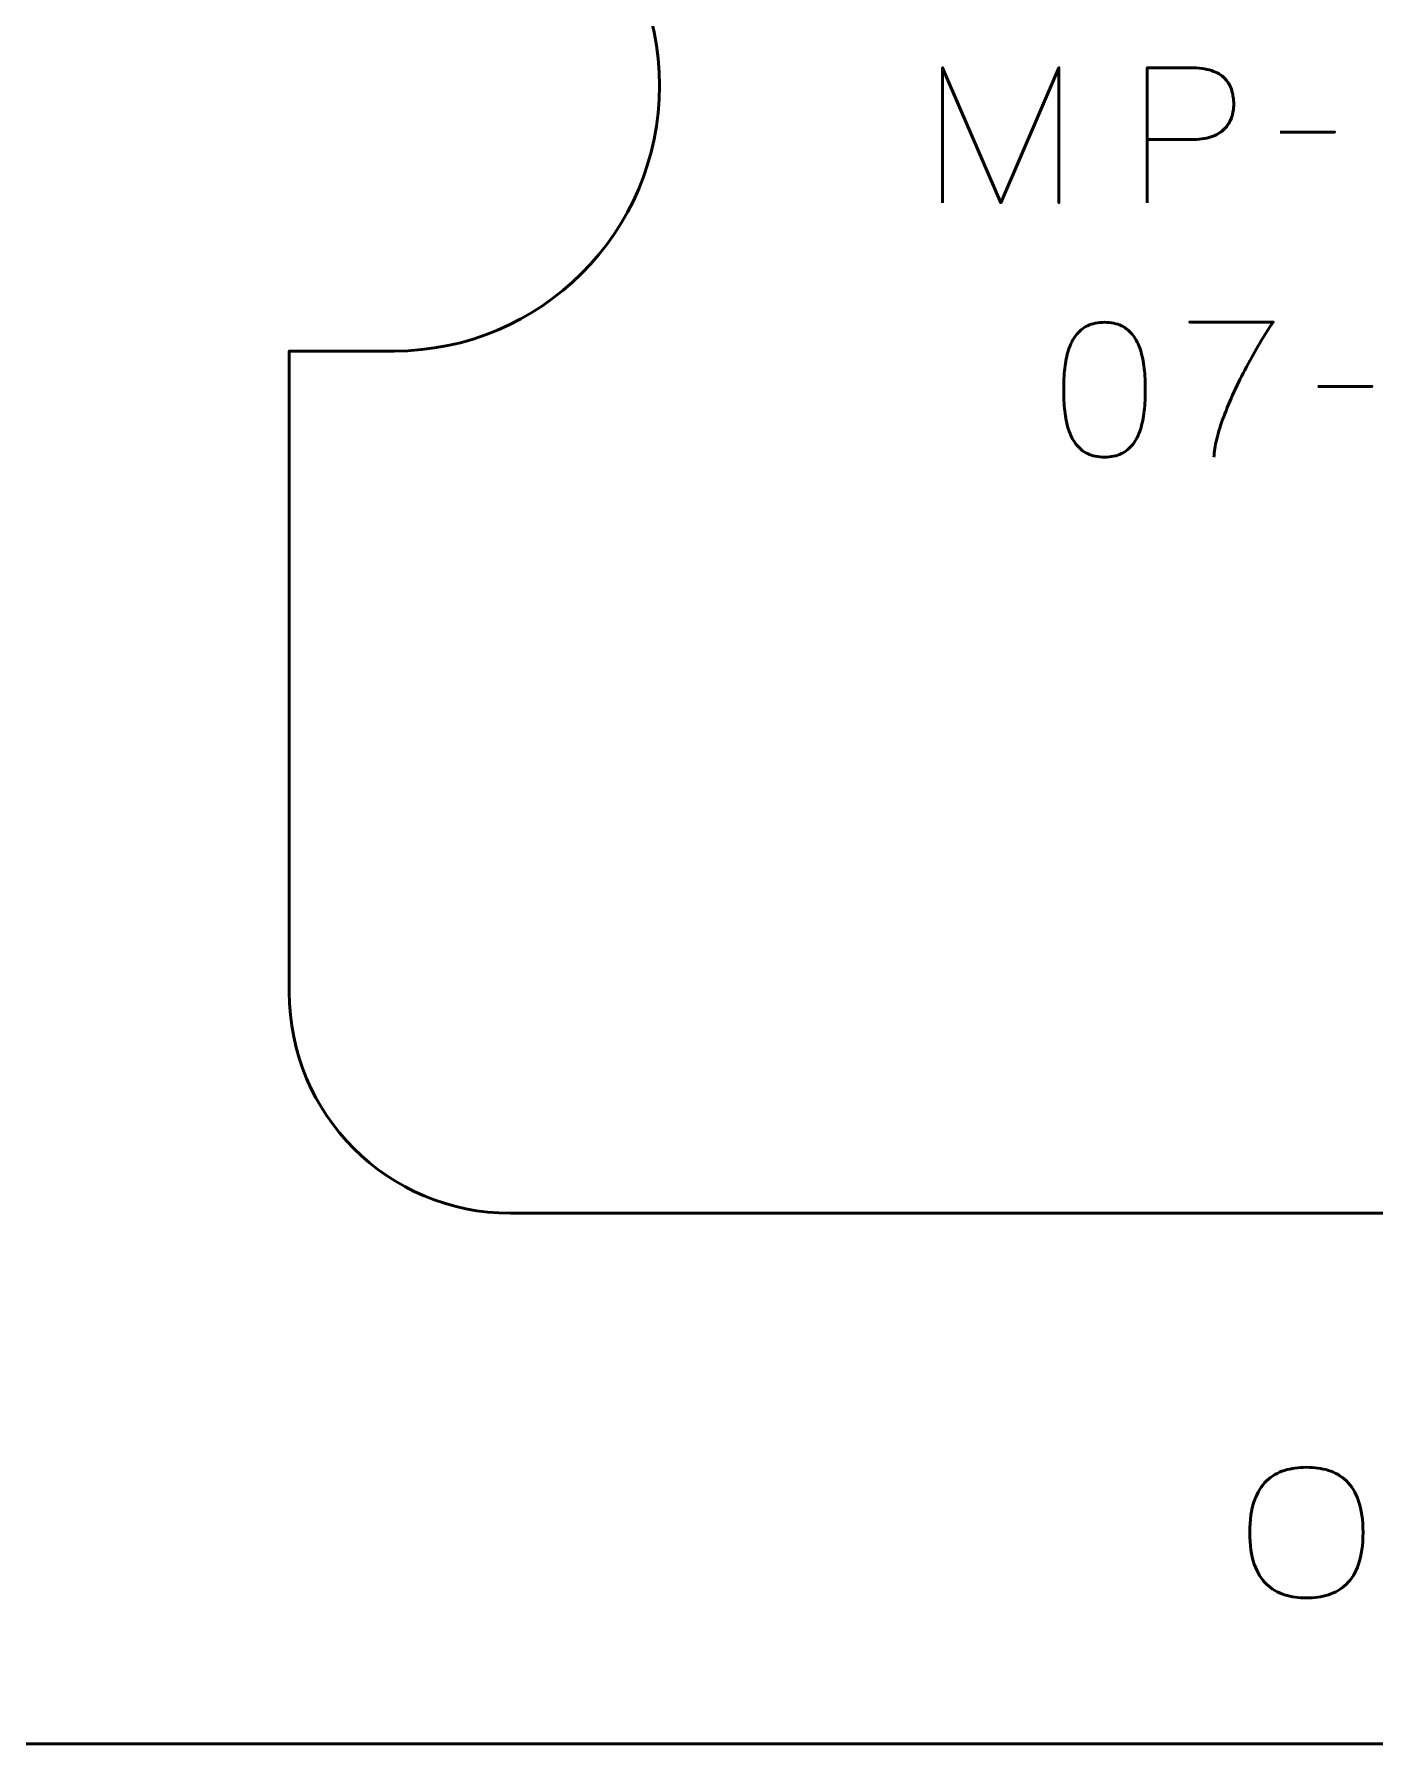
# Model space of a CAD drawing. Header units: centimetres. Extents: x -21 to 0, y -29.7 to 0.
# Drawn here: x -14.727 to -11.695, y -29.7 to -25.833 of the extents above; entities that cross this region are included whole.
import ezdxf

# ---------------------------------------------------------------- set-up
doc = ezdxf.new("R2010")
doc.units = ezdxf.units.CM
doc.header["$MEASUREMENT"] = 0
doc.layers.add('Layer 1', color=7, linetype='Continuous')

msp = doc.modelspace()

# ---------------------------------------------------------------- linework, layer by layer
at = {"layer": 'Layer 1', "color": 22, "lineweight": 53}
msp.add_open_spline([(-21.00003, -29.19995), (-21.00003, -29.19995), (-21.00003, -0.49992), (-21.00003, -0.49992), (-21.00003, -0.49992), (-21.00003, -0.22295), (-20.77694, 0.00004), (-20.49994, 0.00004), (-20.49994, 0.00004), (-20.49994, 0.00004), (-0.50008, 0.00004), (-0.50008, 0.00004), (-0.50008, 0.00004), (-0.22294, 0.00004), (0.00002, -0.22295), (0.00002, -0.49992), (0.00002, -0.49992), (0.00002, -0.49992), (0.00002, -29.19995), (0.00002, -29.19995), (0.00002, -29.19995), (0.00002, -29.47695), (-0.22294, -29.70004), (-0.50008, -29.70004), (-0.50008, -29.70004), (-0.50008, -29.70004), (-20.49994, -29.70004), (-20.49994, -29.70004), (-20.49994, -29.70004), (-20.77694, -29.70004), (-21.00003, -29.47695), (-21.00003, -29.19995)], degree=3, knots=[0, 0, 0, 0, 0.125, 0.125, 0.125, 0.125, 0.25, 0.25, 0.25, 0.25, 0.375, 0.375, 0.375, 0.375, 0.5, 0.5, 0.5, 0.5, 0.625, 0.625, 0.625, 0.625, 0.75, 0.75, 0.75, 0.75, 0.875, 0.875, 0.875, 0.875, 1, 1, 1, 1], dxfattribs=at)
at = {"layer": 'Layer 1', "color": 114, "lineweight": 53}
msp.add_open_spline([(-14.15002, -27.99995), (-14.15002, -27.99995), (-14.15002, -26.55), (-14.15002, -26.55), (-14.15002, -26.55), (-14.15002, -26.55), (-13.9125, -26.55), (-13.9125, -26.55), (-13.9125, -26.55), (-13.58118, -26.55), (-13.3125, -26.28131), (-13.3125, -25.95), (-13.3125, -25.95), (-13.3125, -25.61869), (-13.58118, -25.35), (-13.9125, -25.35), (-13.9125, -25.35), (-13.9125, -25.35), (-14.15002, -25.35), (-14.15002, -25.35), (-14.15002, -25.35), (-14.15002, -25.35), (-14.15002, -19.05), (-14.15002, -19.05), (-14.15002, -19.05), (-14.15002, -19.05), (-13.9125, -19.05), (-13.9125, -19.05), (-13.9125, -19.05), (-13.58118, -19.05), (-13.3125, -18.78132), (-13.3125, -18.45), (-13.3125, -18.45), (-13.3125, -18.11868), (-13.58118, -17.85), (-13.9125, -17.85), (-13.9125, -17.85), (-13.9125, -17.85), (-14.15002, -17.85), (-14.15002, -17.85), (-14.15002, -17.85), (-14.15002, -17.85), (-14.15002, -15.70005), (-14.15002, -15.70005), (-14.15002, -15.70005), (-14.15002, -15.42305), (-13.92693, -15.19995), (-13.64993, -15.19995), (-13.64993, -15.19995), (-13.64993, -15.19995), (-9.35007, -15.19995), (-9.35007, -15.19995), (-9.35007, -15.19995), (-9.07293, -15.19995), (-8.84997, -15.42305), (-8.84997, -15.70005), (-8.84997, -15.70005), (-8.84997, -15.70005), (-8.84997, -15.84998), (-8.84997, -15.84998), (-8.84997, -15.84998), (-8.84997, -15.84998), (-8.84997, -17.1615), (-8.84997, -17.1615), (-8.84997, -17.1615), (-8.84997, -17.1615), (-9.083, -17.1615), (-9.083, -17.1615), (-9.083, -17.1615), (-9.41432, -17.1615), (-9.683, -17.43018), (-9.683, -17.7615), (-9.683, -17.7615), (-9.683, -18.09282), (-9.41432, -18.3615), (-9.083, -18.3615), (-9.083, -18.3615), (-9.083, -18.3615), (-8.84997, -18.3615), (-8.84997, -18.3615), (-8.84997, -18.3615), (-8.84997, -18.3615), (-8.84997, -20.25), (-8.84997, -20.25), (-8.84997, -20.25), (-8.84997, -20.25), (-9.5875, -20.25), (-9.5875, -20.25), (-9.5875, -20.25), (-9.91882, -20.25), (-10.1875, -20.51868), (-10.1875, -20.85), (-10.1875, -20.85), (-10.1875, -21.18132), (-9.91882, -21.45), (-9.5875, -21.45), (-9.5875, -21.45), (-9.5875, -21.45), (-8.84997, -21.45), (-8.84997, -21.45), (-8.84997, -21.45), (-8.84997, -21.45), (-8.84997, -25.4615), (-8.84997, -25.4615), (-8.84997, -25.4615), (-8.84997, -25.4615), (-9.033, -25.4615), (-9.033, -25.4615), (-9.033, -25.4615), (-9.36432, -25.4615), (-9.633, -25.73019), (-9.633, -26.0615), (-9.633, -26.0615), (-9.633, -26.39281), (-9.36432, -26.6615), (-9.033, -26.6615), (-9.033, -26.6615), (-9.033, -26.6615), (-8.84997, -26.6615), (-8.84997, -26.6615), (-8.84997, -26.6615), (-8.84997, -26.6615), (-8.84997, -27.99995), (-8.84997, -27.99995), (-8.84997, -27.99995), (-8.84997, -28.27695), (-9.07293, -28.50005), (-9.35007, -28.50005), (-9.35007, -28.50005), (-9.35007, -28.50005), (-13.64993, -28.50005), (-13.64993, -28.50005), (-13.64993, -28.50005), (-13.92693, -28.50005), (-14.15002, -28.27695), (-14.15002, -27.99995)], degree=3, knots=[0, 0, 0, 0, 0.0294118, 0.0294118, 0.0294118, 0.0294118, 0.0588235, 0.0588235, 0.0588235, 0.0588235, 0.0882353, 0.0882353, 0.0882353, 0.0882353, 0.1176471, 0.1176471, 0.1176471, 0.1176471, 0.1470588, 0.1470588, 0.1470588, 0.1470588, 0.1764706, 0.1764706, 0.1764706, 0.1764706, 0.2058824, 0.2058824, 0.2058824, 0.2058824, 0.2352941, 0.2352941, 0.2352941, 0.2352941, 0.2647059, 0.2647059, 0.2647059, 0.2647059, 0.2941176, 0.2941176, 0.2941176, 0.2941176, 0.3235294, 0.3235294, 0.3235294, 0.3235294, 0.3529412, 0.3529412, 0.3529412, 0.3529412, 0.3823529, 0.3823529, 0.3823529, 0.3823529, 0.4117647, 0.4117647, 0.4117647, 0.4117647, 0.4411765, 0.4411765, 0.4411765, 0.4411765, 0.4705882, 0.4705882, 0.4705882, 0.4705882, 0.5, 0.5, 0.5, 0.5, 0.5294118, 0.5294118, 0.5294118, 0.5294118, 0.5588235, 0.5588235, 0.5588235, 0.5588235, 0.5882353, 0.5882353, 0.5882353, 0.5882353, 0.6176471, 0.6176471, 0.6176471, 0.6176471, 0.6470588, 0.6470588, 0.6470588, 0.6470588, 0.6764706, 0.6764706, 0.6764706, 0.6764706, 0.7058824, 0.7058824, 0.7058824, 0.7058824, 0.7352941, 0.7352941, 0.7352941, 0.7352941, 0.7647059, 0.7647059, 0.7647059, 0.7647059, 0.7941176, 0.7941176, 0.7941176, 0.7941176, 0.8235294, 0.8235294, 0.8235294, 0.8235294, 0.8529412, 0.8529412, 0.8529412, 0.8529412, 0.8823529, 0.8823529, 0.8823529, 0.8823529, 0.9117647, 0.9117647, 0.9117647, 0.9117647, 0.9411765, 0.9411765, 0.9411765, 0.9411765, 0.9705882, 0.9705882, 0.9705882, 0.9705882, 1, 1, 1, 1], dxfattribs=at)
at = {"layer": 'Layer 1', "color": 30, "lineweight": 53}
for points, knots in [([(-12.67221, -26.21453), (-12.67221, -26.21453), (-12.67221, -25.90931), (-12.67221, -25.90931), (-12.67221, -25.90931), (-12.67221, -25.90931), (-12.54098, -26.21453), (-12.54098, -26.21453), (-12.54098, -26.21453), (-12.54098, -26.21453), (-12.40932, -25.90931), (-12.40932, -25.90931), (-12.40932, -25.90931), (-12.40932, -25.90931), (-12.40932, -26.21453), (-12.40932, -26.21453), (-12.40932, -26.21453), (-12.40932, -26.21453), (-12.40932, -25.90931), (-12.40932, -25.90931), (-12.40932, -25.90931), (-12.40932, -25.90931), (-12.54098, -26.21453), (-12.54098, -26.21453), (-12.54098, -26.21453), (-12.54098, -26.21453), (-12.67221, -25.90931), (-12.67221, -25.90931), (-12.67221, -25.90931), (-12.67221, -25.90931), (-12.67221, -26.21453), (-12.67221, -26.21453)], [0, 0, 0, 0, 0.125, 0.125, 0.125, 0.125, 0.25, 0.25, 0.25, 0.25, 0.375, 0.375, 0.375, 0.375, 0.5, 0.5, 0.5, 0.5, 0.625, 0.625, 0.625, 0.625, 0.75, 0.75, 0.75, 0.75, 0.875, 0.875, 0.875, 0.875, 1, 1, 1, 1]), ([(-12.20951, -26.21453), (-12.20951, -26.21453), (-12.20951, -25.90931), (-12.20951, -25.90931), (-12.20951, -25.90931), (-12.20951, -25.90931), (-12.11214, -25.90931), (-12.11214, -25.90931), (-12.11214, -25.90931), (-12.09267, -25.90938), (-12.07666, -25.91157), (-12.06403, -25.9158), (-12.06403, -25.9158), (-12.05147, -25.91996), (-12.04159, -25.92575), (-12.03446, -25.93309), (-12.03446, -25.93309), (-12.02734, -25.94035), (-12.02226, -25.94868), (-12.01915, -25.95806), (-12.01915, -25.95806), (-12.01612, -25.96745), (-12.01436, -25.97725), (-12.01393, -25.98763), (-12.01393, -25.98763), (-12.01344, -25.998), (-12.01464, -26.00816), (-12.01746, -26.01803), (-12.01746, -26.01803), (-12.02035, -26.02791), (-12.02522, -26.03687), (-12.03221, -26.04492), (-12.03221, -26.04492), (-12.03912, -26.05296), (-12.0485, -26.05938), (-12.06029, -26.06411), (-12.06029, -26.06411), (-12.07207, -26.0689), (-12.08667, -26.0713), (-12.1041, -26.07144), (-12.1041, -26.07144), (-12.1041, -26.07144), (-12.20951, -26.07144), (-12.20951, -26.07144), (-12.20951, -26.07144), (-12.20951, -26.07144), (-12.1041, -26.07144), (-12.1041, -26.07144), (-12.1041, -26.07144), (-12.08703, -26.0713), (-12.07256, -26.0689), (-12.06085, -26.06411), (-12.06085, -26.06411), (-12.04907, -26.05938), (-12.03968, -26.05296), (-12.03263, -26.04492), (-12.03263, -26.04492), (-12.02564, -26.03687), (-12.02063, -26.02791), (-12.01767, -26.01803), (-12.01767, -26.01803), (-12.01471, -26.00816), (-12.01344, -25.998), (-12.01393, -25.98763), (-12.01393, -25.98763), (-12.01436, -25.97725), (-12.01612, -25.96745), (-12.01929, -25.95806), (-12.01929, -25.95806), (-12.0224, -25.94868), (-12.02762, -25.94035), (-12.03475, -25.93309), (-12.03475, -25.93309), (-12.04194, -25.92575), (-12.05182, -25.91996), (-12.06438, -25.9158), (-12.06438, -25.9158), (-12.07701, -25.91157), (-12.09288, -25.90938), (-12.11214, -25.90931), (-12.11214, -25.90931), (-12.11214, -25.90931), (-12.20951, -25.90931), (-12.20951, -25.90931), (-12.20951, -25.90931), (-12.20951, -25.90931), (-12.20951, -26.21453), (-12.20951, -26.21453)], [0, 0, 0, 0, 0.0454545, 0.0454545, 0.0454545, 0.0454545, 0.0909091, 0.0909091, 0.0909091, 0.0909091, 0.1363636, 0.1363636, 0.1363636, 0.1363636, 0.1818182, 0.1818182, 0.1818182, 0.1818182, 0.2272727, 0.2272727, 0.2272727, 0.2272727, 0.2727273, 0.2727273, 0.2727273, 0.2727273, 0.3181818, 0.3181818, 0.3181818, 0.3181818, 0.3636364, 0.3636364, 0.3636364, 0.3636364, 0.4090909, 0.4090909, 0.4090909, 0.4090909, 0.4545455, 0.4545455, 0.4545455, 0.4545455, 0.5, 0.5, 0.5, 0.5, 0.5454545, 0.5454545, 0.5454545, 0.5454545, 0.5909091, 0.5909091, 0.5909091, 0.5909091, 0.6363636, 0.6363636, 0.6363636, 0.6363636, 0.6818182, 0.6818182, 0.6818182, 0.6818182, 0.7272727, 0.7272727, 0.7272727, 0.7272727, 0.7727273, 0.7727273, 0.7727273, 0.7727273, 0.8181818, 0.8181818, 0.8181818, 0.8181818, 0.8636364, 0.8636364, 0.8636364, 0.8636364, 0.9090909, 0.9090909, 0.9090909, 0.9090909, 0.9545455, 0.9545455, 0.9545455, 0.9545455, 1, 1, 1, 1]), ([(-11.90895, -26.05493), (-11.90895, -26.05493), (-11.78576, -26.05493), (-11.78576, -26.05493), (-11.78576, -26.05493), (-11.78576, -26.05493), (-11.90895, -26.05493), (-11.90895, -26.05493)], [0, 0, 0, 0, 0.5, 0.5, 0.5, 0.5, 1, 1, 1, 1]), ([(-12.30624, -26.78984), (-12.29143, -26.78977), (-12.27866, -26.78716), (-12.268, -26.78208), (-12.268, -26.78208), (-12.25742, -26.777), (-12.2486, -26.76973), (-12.24155, -26.76049), (-12.24155, -26.76049), (-12.23456, -26.75118), (-12.22906, -26.74017), (-12.22497, -26.72747), (-12.22497, -26.72747), (-12.22094, -26.71477), (-12.21805, -26.70087), (-12.21643, -26.68563), (-12.21643, -26.68563), (-12.21473, -26.67039), (-12.21389, -26.65437), (-12.21396, -26.63744), (-12.21396, -26.63744), (-12.21389, -26.62058), (-12.21473, -26.60456), (-12.21643, -26.58939), (-12.21643, -26.58939), (-12.21805, -26.57422), (-12.22094, -26.56025), (-12.22497, -26.54755), (-12.22497, -26.54755), (-12.22906, -26.53492), (-12.23456, -26.52392), (-12.24155, -26.51453), (-12.24155, -26.51453), (-12.2486, -26.50522), (-12.25742, -26.49795), (-12.268, -26.49287), (-12.268, -26.49287), (-12.27866, -26.48772), (-12.29143, -26.48511), (-12.30624, -26.48504), (-12.30624, -26.48504), (-12.32106, -26.48511), (-12.33383, -26.48772), (-12.34449, -26.49287), (-12.34449, -26.49287), (-12.35507, -26.49795), (-12.36389, -26.50522), (-12.37094, -26.51453), (-12.37094, -26.51453), (-12.37793, -26.52392), (-12.38343, -26.53492), (-12.38752, -26.54755), (-12.38752, -26.54755), (-12.39155, -26.56025), (-12.39444, -26.57422), (-12.39606, -26.58939), (-12.39606, -26.58939), (-12.39775, -26.60456), (-12.3986, -26.62058), (-12.39853, -26.63744), (-12.39853, -26.63744), (-12.3986, -26.65437), (-12.39775, -26.67039), (-12.39606, -26.68563), (-12.39606, -26.68563), (-12.39444, -26.70087), (-12.39155, -26.71477), (-12.38752, -26.72747), (-12.38752, -26.72747), (-12.38343, -26.74017), (-12.37793, -26.75118), (-12.37094, -26.76049), (-12.37094, -26.76049), (-12.36389, -26.76973), (-12.35507, -26.777), (-12.34449, -26.78208), (-12.34449, -26.78208), (-12.33383, -26.78716), (-12.32106, -26.78977), (-12.30624, -26.78984)], [0, 0, 0, 0, 0.05, 0.05, 0.05, 0.05, 0.1, 0.1, 0.1, 0.1, 0.15, 0.15, 0.15, 0.15, 0.2, 0.2, 0.2, 0.2, 0.25, 0.25, 0.25, 0.25, 0.3, 0.3, 0.3, 0.3, 0.35, 0.35, 0.35, 0.35, 0.4, 0.4, 0.4, 0.4, 0.45, 0.45, 0.45, 0.45, 0.5, 0.5, 0.5, 0.5, 0.55, 0.55, 0.55, 0.55, 0.6, 0.6, 0.6, 0.6, 0.65, 0.65, 0.65, 0.65, 0.7, 0.7, 0.7, 0.7, 0.75, 0.75, 0.75, 0.75, 0.8, 0.8, 0.8, 0.8, 0.85, 0.85, 0.85, 0.85, 0.9, 0.9, 0.9, 0.9, 0.95, 0.95, 0.95, 0.95, 1, 1, 1, 1]), ([(-12.30624, -26.78984), (-12.29143, -26.78977), (-12.27866, -26.78716), (-12.268, -26.78208), (-12.268, -26.78208), (-12.25742, -26.777), (-12.2486, -26.76973), (-12.24155, -26.76049), (-12.24155, -26.76049), (-12.23456, -26.75118), (-12.22906, -26.74017), (-12.22497, -26.72747), (-12.22497, -26.72747), (-12.22094, -26.71477), (-12.21805, -26.70087), (-12.21643, -26.68563), (-12.21643, -26.68563), (-12.21473, -26.67039), (-12.21389, -26.65437), (-12.21396, -26.63744), (-12.21396, -26.63744), (-12.21389, -26.62058), (-12.21473, -26.60456), (-12.21643, -26.58939), (-12.21643, -26.58939), (-12.21805, -26.57422), (-12.22094, -26.56025), (-12.22497, -26.54755), (-12.22497, -26.54755), (-12.22906, -26.53492), (-12.23456, -26.52392), (-12.24155, -26.51453), (-12.24155, -26.51453), (-12.2486, -26.50522), (-12.25742, -26.49795), (-12.268, -26.49287), (-12.268, -26.49287), (-12.27866, -26.48772), (-12.29143, -26.48511), (-12.30624, -26.48504), (-12.30624, -26.48504), (-12.32106, -26.48511), (-12.33383, -26.48772), (-12.34449, -26.49287), (-12.34449, -26.49287), (-12.35507, -26.49795), (-12.36389, -26.50522), (-12.37094, -26.51453), (-12.37094, -26.51453), (-12.37793, -26.52392), (-12.38343, -26.53492), (-12.38752, -26.54755), (-12.38752, -26.54755), (-12.39155, -26.56025), (-12.39444, -26.57422), (-12.39606, -26.58939), (-12.39606, -26.58939), (-12.39775, -26.60456), (-12.3986, -26.62058), (-12.39853, -26.63744), (-12.39853, -26.63744), (-12.3986, -26.65437), (-12.39775, -26.67039), (-12.39606, -26.68563), (-12.39606, -26.68563), (-12.39444, -26.70087), (-12.39155, -26.71477), (-12.38752, -26.72747), (-12.38752, -26.72747), (-12.38343, -26.74017), (-12.37793, -26.75118), (-12.37094, -26.76049), (-12.37094, -26.76049), (-12.36389, -26.76973), (-12.35507, -26.777), (-12.34449, -26.78208), (-12.34449, -26.78208), (-12.33383, -26.78716), (-12.32106, -26.78977), (-12.30624, -26.78984)], [0, 0, 0, 0, 0.05, 0.05, 0.05, 0.05, 0.1, 0.1, 0.1, 0.1, 0.15, 0.15, 0.15, 0.15, 0.2, 0.2, 0.2, 0.2, 0.25, 0.25, 0.25, 0.25, 0.3, 0.3, 0.3, 0.3, 0.35, 0.35, 0.35, 0.35, 0.4, 0.4, 0.4, 0.4, 0.45, 0.45, 0.45, 0.45, 0.5, 0.5, 0.5, 0.5, 0.55, 0.55, 0.55, 0.55, 0.6, 0.6, 0.6, 0.6, 0.65, 0.65, 0.65, 0.65, 0.7, 0.7, 0.7, 0.7, 0.75, 0.75, 0.75, 0.75, 0.8, 0.8, 0.8, 0.8, 0.85, 0.85, 0.85, 0.85, 0.9, 0.9, 0.9, 0.9, 0.95, 0.95, 0.95, 0.95, 1, 1, 1, 1]), ([(-12.0586, -26.78984), (-12.05839, -26.77806), (-12.05634, -26.76444), (-12.05246, -26.74892), (-12.05246, -26.74892), (-12.04858, -26.73333), (-12.04329, -26.71653), (-12.03658, -26.69854), (-12.03658, -26.69854), (-12.02988, -26.68055), (-12.02212, -26.66206), (-12.01337, -26.64294), (-12.01337, -26.64294), (-12.00469, -26.62382), (-11.99531, -26.60492), (-11.98536, -26.58608), (-11.98536, -26.58608), (-11.97541, -26.56724), (-11.96525, -26.54918), (-11.95488, -26.53189), (-11.95488, -26.53189), (-11.94451, -26.51468), (-11.93435, -26.49894), (-11.9244, -26.48462), (-11.9244, -26.48462), (-11.9244, -26.48462), (-12.11363, -26.48462), (-12.11363, -26.48462), (-12.11363, -26.48462), (-12.11363, -26.48462), (-11.9244, -26.48462), (-11.9244, -26.48462), (-11.9244, -26.48462), (-11.93435, -26.49894), (-11.94451, -26.51468), (-11.95488, -26.53189), (-11.95488, -26.53189), (-11.96525, -26.54918), (-11.97541, -26.56724), (-11.98536, -26.58608), (-11.98536, -26.58608), (-11.99531, -26.60492), (-12.00469, -26.62382), (-12.01337, -26.64294), (-12.01337, -26.64294), (-12.02212, -26.66206), (-12.02988, -26.68055), (-12.03658, -26.69854), (-12.03658, -26.69854), (-12.04329, -26.71653), (-12.04858, -26.73333), (-12.05246, -26.74892), (-12.05246, -26.74892), (-12.05634, -26.76444), (-12.05839, -26.77806), (-12.0586, -26.78984)], [0, 0, 0, 0, 0.0714286, 0.0714286, 0.0714286, 0.0714286, 0.1428571, 0.1428571, 0.1428571, 0.1428571, 0.2142857, 0.2142857, 0.2142857, 0.2142857, 0.2857143, 0.2857143, 0.2857143, 0.2857143, 0.3571429, 0.3571429, 0.3571429, 0.3571429, 0.4285714, 0.4285714, 0.4285714, 0.4285714, 0.5, 0.5, 0.5, 0.5, 0.5714286, 0.5714286, 0.5714286, 0.5714286, 0.6428571, 0.6428571, 0.6428571, 0.6428571, 0.7142857, 0.7142857, 0.7142857, 0.7142857, 0.7857143, 0.7857143, 0.7857143, 0.7857143, 0.8571429, 0.8571429, 0.8571429, 0.8571429, 0.9285714, 0.9285714, 0.9285714, 0.9285714, 1, 1, 1, 1]), ([(-11.82407, -26.63024), (-11.82407, -26.63024), (-11.70088, -26.63024), (-11.70088, -26.63024), (-11.70088, -26.63024), (-11.70088, -26.63024), (-11.82407, -26.63024), (-11.82407, -26.63024)], [0, 0, 0, 0, 0.5, 0.5, 0.5, 0.5, 1, 1, 1, 1]), ([(-11.84953, -29.36992), (-11.83175, -29.37001), (-11.8152, -29.36776), (-11.79977, -29.36296), (-11.79977, -29.36296), (-11.78434, -29.35816), (-11.7707, -29.35016), (-11.75903, -29.33897), (-11.75903, -29.33897), (-11.74727, -29.32778), (-11.73815, -29.31263), (-11.73147, -29.29344), (-11.73147, -29.29344), (-11.72489, -29.27434), (-11.7215, -29.25054), (-11.7214, -29.22204), (-11.7214, -29.22204), (-11.7215, -29.19363), (-11.72489, -29.16992), (-11.73147, -29.15092), (-11.73147, -29.15092), (-11.73815, -29.13191), (-11.74727, -29.11677), (-11.75903, -29.10557), (-11.75903, -29.10557), (-11.7707, -29.09447), (-11.78434, -29.08648), (-11.79977, -29.08168), (-11.79977, -29.08168), (-11.8152, -29.07688), (-11.83175, -29.07462), (-11.84953, -29.07472), (-11.84953, -29.07472), (-11.86712, -29.07462), (-11.88368, -29.07688), (-11.89911, -29.08168), (-11.89911, -29.08168), (-11.91454, -29.08648), (-11.92808, -29.09447), (-11.93984, -29.10557), (-11.93984, -29.10557), (-11.9516, -29.11677), (-11.96082, -29.13191), (-11.9675, -29.15092), (-11.9675, -29.15092), (-11.97418, -29.16992), (-11.97757, -29.19363), (-11.97766, -29.22204), (-11.97766, -29.22204), (-11.97757, -29.25054), (-11.97418, -29.27434), (-11.9675, -29.29344), (-11.9675, -29.29344), (-11.96082, -29.31263), (-11.9516, -29.32778), (-11.93984, -29.33897), (-11.93984, -29.33897), (-11.92808, -29.35016), (-11.91454, -29.35816), (-11.89911, -29.36296), (-11.89911, -29.36296), (-11.88368, -29.36776), (-11.86712, -29.37001), (-11.84953, -29.36992)], [0, 0, 0, 0, 0.0625, 0.0625, 0.0625, 0.0625, 0.125, 0.125, 0.125, 0.125, 0.1875, 0.1875, 0.1875, 0.1875, 0.25, 0.25, 0.25, 0.25, 0.3125, 0.3125, 0.3125, 0.3125, 0.375, 0.375, 0.375, 0.375, 0.4375, 0.4375, 0.4375, 0.4375, 0.5, 0.5, 0.5, 0.5, 0.5625, 0.5625, 0.5625, 0.5625, 0.625, 0.625, 0.625, 0.625, 0.6875, 0.6875, 0.6875, 0.6875, 0.75, 0.75, 0.75, 0.75, 0.8125, 0.8125, 0.8125, 0.8125, 0.875, 0.875, 0.875, 0.875, 0.9375, 0.9375, 0.9375, 0.9375, 1, 1, 1, 1]), ([(-11.84953, -29.36992), (-11.83175, -29.37001), (-11.8152, -29.36776), (-11.79977, -29.36296), (-11.79977, -29.36296), (-11.78434, -29.35816), (-11.7707, -29.35016), (-11.75903, -29.33897), (-11.75903, -29.33897), (-11.74727, -29.32778), (-11.73815, -29.31263), (-11.73147, -29.29344), (-11.73147, -29.29344), (-11.72489, -29.27434), (-11.7215, -29.25054), (-11.7214, -29.22204), (-11.7214, -29.22204), (-11.7215, -29.19363), (-11.72489, -29.16992), (-11.73147, -29.15092), (-11.73147, -29.15092), (-11.73815, -29.13191), (-11.74727, -29.11677), (-11.75903, -29.10557), (-11.75903, -29.10557), (-11.7707, -29.09447), (-11.78434, -29.08648), (-11.79977, -29.08168), (-11.79977, -29.08168), (-11.8152, -29.07688), (-11.83175, -29.07462), (-11.84953, -29.07472), (-11.84953, -29.07472), (-11.86712, -29.07462), (-11.88368, -29.07688), (-11.89911, -29.08168), (-11.89911, -29.08168), (-11.91454, -29.08648), (-11.92808, -29.09447), (-11.93984, -29.10557), (-11.93984, -29.10557), (-11.9516, -29.11677), (-11.96082, -29.13191), (-11.9675, -29.15092), (-11.9675, -29.15092), (-11.97418, -29.16992), (-11.97757, -29.19363), (-11.97766, -29.22204), (-11.97766, -29.22204), (-11.97757, -29.25054), (-11.97418, -29.27434), (-11.9675, -29.29344), (-11.9675, -29.29344), (-11.96082, -29.31263), (-11.9516, -29.32778), (-11.93984, -29.33897), (-11.93984, -29.33897), (-11.92808, -29.35016), (-11.91454, -29.35816), (-11.89911, -29.36296), (-11.89911, -29.36296), (-11.88368, -29.36776), (-11.86712, -29.37001), (-11.84953, -29.36992)], [0, 0, 0, 0, 0.0625, 0.0625, 0.0625, 0.0625, 0.125, 0.125, 0.125, 0.125, 0.1875, 0.1875, 0.1875, 0.1875, 0.25, 0.25, 0.25, 0.25, 0.3125, 0.3125, 0.3125, 0.3125, 0.375, 0.375, 0.375, 0.375, 0.4375, 0.4375, 0.4375, 0.4375, 0.5, 0.5, 0.5, 0.5, 0.5625, 0.5625, 0.5625, 0.5625, 0.625, 0.625, 0.625, 0.625, 0.6875, 0.6875, 0.6875, 0.6875, 0.75, 0.75, 0.75, 0.75, 0.8125, 0.8125, 0.8125, 0.8125, 0.875, 0.875, 0.875, 0.875, 0.9375, 0.9375, 0.9375, 0.9375, 1, 1, 1, 1])]:
    msp.add_open_spline(points, degree=3, knots=knots, dxfattribs=at)

doc.saveas('drawing.dxf')
